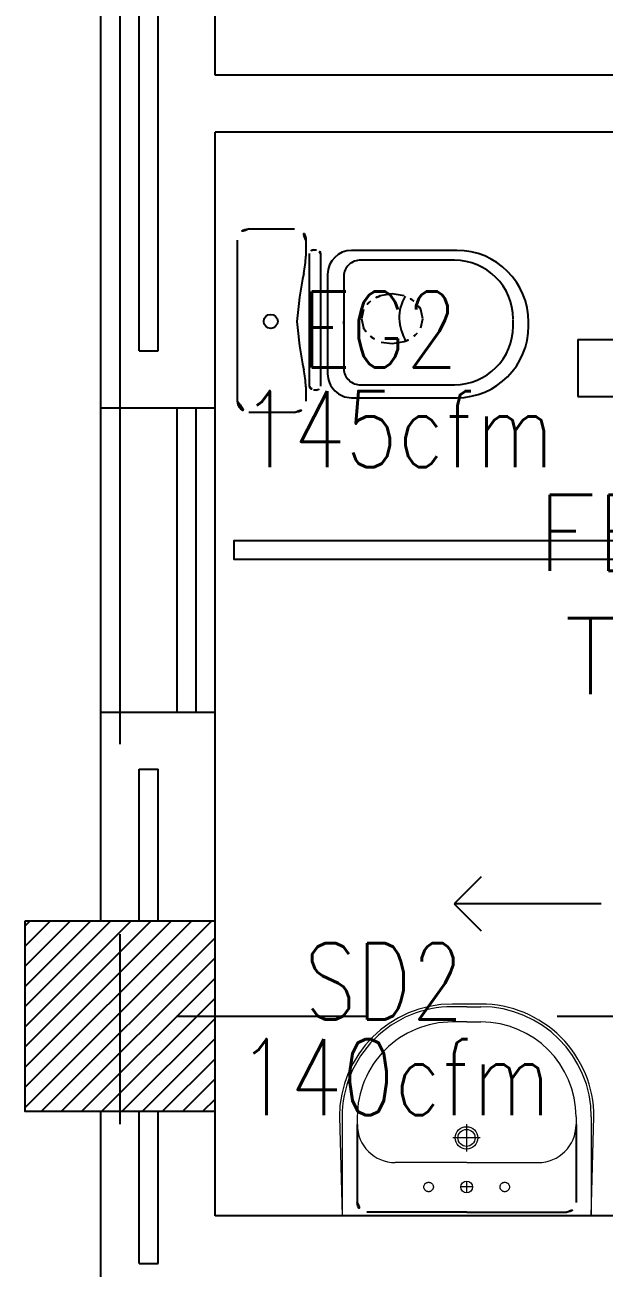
# Model space of a CAD drawing. Extents: x 417866230.2 to 417866327.8, y 43498045.5 to 43498135.4.
# Drawn here: x 417866241.547 to 417866243.069, y 43498106.86 to 43498110.129 of the extents above; entities that cross this region are included whole.
import ezdxf
from ezdxf.enums import TextEntityAlignment as Align

# ---------------------------------------------------------------- set-up
doc = ezdxf.new("R2010")
doc.units = 0
doc.header["$MEASUREMENT"] = 0
for name, pattern in [('CENTERX2', [4, 2.5, -0.5, 0.5, -0.5]), ('DASHED', [0.75, 0.5, -0.25]), ('HIDDEN', [0.375, 0.25, -0.125])]:
    doc.linetypes.add(name, pattern=pattern)
doc.layers.get('0').update_dxf_attribs({"linetype": 'CONTINUOUS'})
for name, color, linetype in [('AXES', 11, 'CENTERX2'), ('COL', 9, 'CONTINUOUS'), ('EXDUCT', 10, 'CONTINUOUS'), ('FIX', 9, 'CONTINUOUS'), ('HAT', 12, 'CONTINUOUS'), ('INSUL', 9, 'CONTINUOUS'), ('M-EGU.', 2, 'CONTINUOUS'), ('PART', 9, 'CONTINUOUS'), ('RM-NAME', 9, 'CONTINUOUS'), ('SCD', 2, 'CONTINUOUS'), ('SUNI-FUR', 9, 'CONTINUOUS'), ('WALL', 4, 'CONTINUOUS'), ('WIN', 9, 'CONTINUOUS')]:
    doc.layers.add(name, color=color, linetype=linetype)
doc.styles.add('ROMANS', font='ROMANS.shx', dxfattribs={"width": 0.6})

# ---------------------------------------------------------------- blocks, each defined once
blk = doc.blocks.new('*X81')
at = {"color": 0}
for p, q in [((24139.22208648513, 55110.49910245591), (24629.72298402922, 55601)), ((24139.22208648512, 55163.53211104489), (24576.68997544023, 55601)), ((24139.22208648512, 55216.56511963388), (24523.65696685124, 55601)), ((24139.22208648512, 55269.59812822287), (24470.62395826225, 55601)), ((24139.22208648512, 55322.63113681185), (24417.59094967326, 55601)), ((24139.22208648511, 55375.66414540085), (24364.55794108427, 55601)), ((24139.22208648511, 55428.69715398984), (24311.52493249527, 55601)), ((24139.2220864851, 55481.73016257882), (24258.49192390628, 55601)), ((24139.2220864851, 55534.76317116781), (24205.45891531729, 55601)), ((24139.2220864851, 55587.7961797568), (24152.4259067283, 55601)), ((24182.75599261821, 55101), (24639.22208648504, 55557.46609386683)), ((24235.7890012072, 55101), (24639.22208648505, 55504.43308527784)), ((24288.82200979619, 55101), (24639.22208648505, 55451.40007668886)), ((24341.85501838518, 55101), (24639.22208648505, 55398.36706809987)), ((24394.88802697417, 55101), (24639.22208648506, 55345.33405951088)), ((24447.92103556317, 55101), (24639.22208648506, 55292.30105092189)), ((24500.95404415216, 55101), (24639.22208648506, 55239.26804233291)), ((24553.98705274115, 55101), (24639.22208648506, 55186.23503374392)), ((24607.02006133014, 55101), (24639.22208648507, 55133.20202515493))]:
    blk.add_line(p, q, dxfattribs=at)
blk = doc.blocks.new('COL50')
at = {"layer": 'COL'}
blk.add_lwpolyline([(-249.9999999999709, 250), (-249.9999999999418, -250), (250, -250), (249.9999999999709, 250)], close=True, dxfattribs=at)
blk = doc.blocks.new('RM1')
at = {"layer": 'RM-NAME', "style": 'ROMANS'}
for tag, p in [('ROOMNAME1', (0, 323.8095238059759)), ('ROOMNAME2', (0, 0))]:
    blk.add_attdef(tag, text='', height=200, dxfattribs=at).set_placement(p, align=Align.MIDDLE)
blk = doc.blocks.new('2')
at = {"layer": 'SUNI-FUR', "linetype": 'Continuous'}
for p, q in [((0.01369644649093971, 0.7649965465534478), (0.004058061924297363, 0.7649965465534478)), ((0.01586993300588802, 0.7240514631848782), (-0.003399953944608569, 0.7240514631848782)), ((-0.1849419380305335, 0.5759965465404093), (-0.1849419380305335, 0.2998392476001754)), ((-0.1587213195743971, 0.5701514632091857), (-0.1587213195743971, 0.3197364169755019)), ((0.1683485673856921, 0.3197364169755019), (0.1683485673856921, 0.5701514632091857)), ((0.2026964464457706, 0.2998392476001754), (0.2026964464457706, 0.5759965465404093)), ((-0.004991667286958545, 0.4871901184669696), (-0.02923569548875093, 0.4813353547360748)), ((0.0192523609730415, 0.4813353547360748), (-0.004991667286958545, 0.4871901184669696)), ((-0.06511995132314041, 0.438015078951139), (-0.07027529674815014, 0.406353022379335)), ((0.06029196223244071, 0.406353022379335), (0.05513661680743098, 0.438015078951139)), ((-0.07027529674815014, 0.406353022379335), (-0.06511995132314041, 0.3746909658657387)), ((0.05651881080120802, 0.37721454288112), (0.06029196223244071, 0.406353022379335)), ((-0.02923569548875093, 0.3313706900808029), (-0.004991667286958545, 0.3255159262917005)), ((-0.004991667286958545, 0.3255159262917005), (0.0192523609730415, 0.3313706900808029)), ((-0.1129236490814947, 0.279236416972708), (0.008447733765933663, 0.279236416972708)), ((0.001179514045361429, 0.279236416972708), (0.1225508969509974, 0.279236416972708)), ((0.008447733765933663, 0.279236416972708), (0.001179514045361429, 0.279236416972708)), ((-0.1219419380649924, 0.2368392476346344), (0.008877254207618535, 0.2368392476346344)), ((0.008877254207618535, 0.2368392476346344), (0.1396964464802295, 0.2368392476346344)), ((-0.1863134838058613, 0.1994426814489998), (-0.1863134838058613, 0.207623072899878)), ((-0.1763134838547558, 0.2176230729091913), (0.1723799708415754, 0.2176230729091913)), ((0.1823799708508886, 0.207623072899878), (0.1823799708508886, 0.1994426814489998)), ((-0.2113386335549876, 0.1797556718811393), (-0.1698514077579603, 0.1797556718811393)), ((0.1723799708415754, 0.1894426814396866), (-0.1763134838547558, 0.1894426814396866)), ((0.174295628850814, 0.1797556718811393), (0.2113386335549876, 0.1797556718811393)), ((0.174295628850814, 0.1797556718811393), (0.174295628850814, 0.1797556718811393)), ((-0.2413386335829273, 0.03000000002793968), (-0.2413386335829273, 0.1497556719114073)), ((0.2413386335829273, 0.1497556719114073), (0.2413386335829273, 0.03000000002793968)), ((0.2113386335549876, 0), (-0.2113386335549876, 0))]:
    blk.add_line(p, q, dxfattribs=at)
blk.add_circle((0.001867319806478918, 0.08715154903620714), 0.01844911948801631, dxfattribs=at)
for centre, radius, start, end in [((0.004058061982505023, 0.5759965465185815), 0.188999999999993, 90, 180), ((0.01369644649093971, 0.5759965465185815), 0.188999999999993, 0, 90), ((-0.004821319540496916, 0.5701514631873579), 0.1539000000000073, 90, 180), ((0.01444856740999967, 0.5701514631873579), 0.153899999999993, 0, 90), ((0.01262005895841867, 0.4120097413324402), 0.08197430562132146, 141.0758329047702, 161.5040472320808), ((0.001867319806478918, 0.4206935990150669), 0.06815291695187498, 117.1531819109067, 141.0758329047702), ((-0.01185065426398069, 0.4206935990150669), 0.0681529169518555, 38.92416709522983, 62.84681808909329), ((-0.0226033934741281, 0.4120097413324402), 0.08197430562146578, 18.49595276791924, 38.92416709522983), ((-0.007398245914373547, 0.5367156304782839), 0.1117393783794824, 239.4233663566973, 302.9161928242899), ((0.01262005895841867, 0.4006963034407818), 0.08197430562123757, 198.4959527679192, 218.9241670952298), ((-0.02891512861242518, 0.4057936288081692), 0.09008730301880828, 321.0758329047702, 341.5040472320808), ((0.001867319806478918, 0.3920124456999474), 0.06815291695181107, 218.9241670952298, 242.8468180890933), ((-0.01185065426398069, 0.3920124456999474), 0.06815291695186233, 297.1531819109067, 321.0758329047702), ((-0.1219419380067848, 0.2998392475783476), 0.06299999999998818, 180, 270), ((-0.1155724843265489, 0.3223852521987283), 0.04323006255685492, 183.512884218924, 273.5128842222272), ((0.1251997321960516, 0.3223852521987283), 0.0432300625568558, 266.4871157777728, 356.4871157810761), ((0.1396964464802295, 0.2998392475783476), 0.06300000000000239, 270, 0), ((-0.1763134837965481, 0.2076230728780502), 0.009999999999990905, 90, 180), ((-0.1763134837965481, 0.1994426814271719), 0.009999999999990905, 180, 270), ((0.1723799708415754, 0.2076230728780502), 0.009999999999990905, 0, 90), ((0.1723799708415754, 0.1994426814271719), 0.009999999999990905, 270, 0), ((-0.2113386335549876, 0.1497556718895794), 0.03000000000000114, 90, 180), ((-0.201495008834172, -0.2522749031413696), 0.4331878752279706, 79.75351724643748, 85.81091440166185), ((0.07455921586370096, 1.126039995382598), 0.9726108583208661, 258.1938418534581, 265.7347367246473), ((-0.0701149947126396, 1.126039995382598), 0.9726108583213001, 274.2652632753527, 281.8061581465419), ((0.2059392299852334, -0.2522749031413696), 0.4331878752279718, 94.18908559833814, 100.2464827535625), ((0.2113386336131953, 0.1497556718895794), 0.03000000000000114, 0, 90), ((-0.2113386335549876, 0.0300000000061118), 0.03000000000000114, 180, 270), ((0.2113386336131953, 0.0300000000061118), 0.03000000000000114, 270, 0)]:
    blk.add_arc(centre, radius, start, end, dxfattribs=at)
blk = doc.blocks.new('LAV-003')
at = {"layer": 'FIX', "linetype": 'ByBlock'}
blk.add_line((-327.5, -25), (327.5, -25), dxfattribs=at)
at = {"layer": 'FIX', "linetype": 'Continuous', "lineweight": 20}
for p, q in [((-327.5, -285), (-327.5, -25)), ((327.5, -285), (327.5, -25)), ((0, -165), (-187.4999999999418, -165)), ((0, -165), (187.4999999999418, -165)), ((-287.5, -284.9999999999854), (-287.4999999999418, -264.9999999998545)), ((287.5, -284.9999999999854), (287.4999999999418, -264.9999999998545)), ((0, -535), (-37.5, -535)), ((0, -535), (37.5, -535)), ((0, -575), (-37.5, -575)), ((0, -575), (37.5, -575))]:
    blk.add_line(p, q, dxfattribs=at)
at = {"layer": 'FIX', "linetype": 'ByBlock', "ltscale": 0.3}
for p, q in [((-287.4999999999418, -264.999999999709), (-287.499999999709, -59.99999999749707)), ((-5.820766091346741e-11, -34.99999999755528), (-262.499999999709, -34.99999999752617)), ((5.820766091346741e-11, -34.99999999755528), (262.499999999709, -34.99999999752617)), ((287.4999999999418, -264.999999999709), (287.499999999709, -59.99999999749707))]:
    blk.add_line(p, q, dxfattribs=at)
at = {"layer": 'FIX', "lineweight": 20}
for p, q in [((-2.491287887096405e-08, -85.39003150164353), (-2.491287887096405e-08, -116.4897162631896)), ((-15.61226091062417, -100.9398738824166), (15.48742383631179, -100.9398738824166))]:
    blk.add_line(p, q, dxfattribs=at)
at = {"layer": 'FIX', "linetype": 'DASHED', "lineweight": 20, "ltscale": 0.04}
for p, q in [((0, -193.8699674672098), (0, -266.1300325327902)), ((-35.66062099515693, -230.4694115376333), (36.59944407042349, -230.4694115376333))]:
    blk.add_line(p, q, dxfattribs=at)
at = {"layer": 'FIX', "linetype": 'Continuous', "lineweight": 20}
blk.add_lwpolyline([(294.805849117809, -25.00000000005821), (-5.820766091346741e-11, -25), (-327.5, -25), (-334.5, -284.9999999999854, 0.414213562373095), (-37.5, -582), (0, -581.9999999982538), (37.5, -582, 0.414213562373095), (334.5, -285), (327.5, -25), (5.820766091346741e-11, -25)], format="xyb", dxfattribs=at)
at = {"layer": 'FIX', "linetype": 'HIDDEN', "lineweight": 20, "ltscale": 0.05}
for centre in [(-100, -100.9398738824166), (99.99999997508712, -100.9398738824166)]:
    blk.add_circle(centre, 12.43987389819046, dxfattribs=at)
at = {"layer": 'FIX', "lineweight": 20}
for centre, radius in [((-2.491287887096405e-08, -100.9398738824166), 15.54984237273808), ((0.4694115376332775, -230), 29.5), ((0.4694115376332775, -230), 22.5)]:
    blk.add_circle(centre, radius, dxfattribs=at)
at = {"layer": 'FIX', "linetype": 'ByBlock', "ltscale": 0.3}
for centre, start, end in [((-262.499999999709, -59.99999999752617), 90, 180), ((262.499999999709, -59.99999999752617), 0, 90)]:
    blk.add_arc(centre, 25, start, end, dxfattribs=at)
at = {"layer": 'FIX', "linetype": 'Continuous', "lineweight": 20}
for centre, radius, start, end in [((-187.4999999999418, -265), 100, 90, 180), ((187.4999999999418, -265), 100, 0, 90), ((-37.5, -285), 290, 180, 270), ((-37.5, -285), 250, 180, 270), ((37.5, -285), 290, 270, 0), ((37.5, -285), 250, 270, 0)]:
    blk.add_arc(centre, radius, start, end, dxfattribs=at)

msp = doc.modelspace()

# ---------------------------------------------------------------- linework, layer by layer
at = {"layer": 'AXES'}
for p, q in [((417866241.7968633, 43498056.23778734), (417866241.7968633, 43498134.71525928)), ((417866230.9454184, 43498107.52208099), (417866300.0368633, 43498107.52208099))]:
    msp.add_line(p, q, dxfattribs=at)
at = {"layer": 'EXDUCT', "linetype": 'Continuous'}
for p, q in [((417866242.99982, 43498109.3018494), (417866247.8518441, 43498109.3018494)), ((417866242.99982, 43498109.3018494), (417866242.99982, 43498109.1518494)), ((417866242.99982, 43498109.1518494), (417866247.7418441, 43498109.1518494))]:
    msp.add_line(p, q, dxfattribs=at)
at = {"layer": 'INSUL'}
for p, q in [((417866241.8468633, 43498109.27208099), (417866241.8468633, 43498110.57208098)), ((417866241.8968632, 43498109.27208099), (417866241.8968632, 43498110.57208098)), ((417866241.8468633, 43498109.27208099), (417866241.8968632, 43498109.27208099)), ((417866241.8468633, 43498107.77208099), (417866241.8468633, 43498108.17208099)), ((417866241.8468633, 43498108.17208099), (417866241.8968632, 43498108.17208099)), ((417866241.8968632, 43498107.77208099), (417866241.8968632, 43498108.17208099)), ((417866241.8468633, 43498106.87208098), (417866241.8468633, 43498107.27208099)), ((417866241.8968632, 43498106.87208098), (417866241.8968632, 43498107.27208099)), ((417866241.8468633, 43498106.87208098), (417866241.8968632, 43498106.87208098))]:
    msp.add_line(p, q, dxfattribs=at)
at = {"layer": 'M-EGU.'}
for p, q in [((417866242.7458469, 43498107.88830429), (417866242.6751362, 43498107.81759362)), ((417866243.0613186, 43498107.81759362), (417866242.6751362, 43498107.81759362)), ((417866242.6751362, 43498107.81759362), (417866242.7458469, 43498107.74688294))]:
    msp.add_line(p, q, dxfattribs=at)
at = {"layer": 'PART'}
msp.add_lwpolyline([(417866243.5196002, 43498108.77290121), (417866243.5196002, 43498108.72290121), (417866242.0969775, 43498108.72290121), (417866242.0969775, 43498108.77290121)], close=True, dxfattribs=at)
at = {"layer": 'WALL'}
for p, q in [((417866241.7468632, 43498109.12208098), (417866241.7468632, 43498110.72208098)), ((417866242.0468633, 43498109.99708098), (417866242.0468633, 43498110.72208098)), ((417866249.2468632, 43498109.99708098), (417866242.0468633, 43498109.99708098)), ((417866242.0468633, 43498109.12208098), (417866242.0468633, 43498109.84708098)), ((417866244.3368633, 43498109.84708098), (417866242.0468633, 43498109.84708098)), ((417866241.7468632, 43498109.12208098), (417866242.0468633, 43498109.12208098)), ((417866241.7468632, 43498107.77208099), (417866241.7468632, 43498108.32208098)), ((417866241.7468632, 43498108.32208098), (417866242.0468633, 43498108.32208098)), ((417866242.0468633, 43498107.77208099), (417866242.0468633, 43498108.32208098)), ((417866241.7468632, 43498106.72208098), (417866241.7468632, 43498107.27208099)), ((417866242.0468633, 43498106.99708098), (417866242.0468633, 43498107.27208099)), ((417866244.3368633, 43498106.99708098), (417866242.0468633, 43498106.99708098))]:
    msp.add_line(p, q, dxfattribs=at)
at = {"layer": 'WIN'}
for p, q in [((417866241.7468632, 43498108.32208098), (417866241.7468632, 43498109.12208098)), ((417866241.9468632, 43498108.32208098), (417866241.9468632, 43498109.12208098)), ((417866241.9968632, 43498108.32208098), (417866241.9968632, 43498109.12208098)), ((417866242.0468633, 43498108.32208098), (417866242.0468633, 43498109.12208098))]:
    msp.add_line(p, q, dxfattribs=at)

# ---------------------------------------------------------------- block references
at = {"layer": 'COL', "xscale": 0.001000000047497451, "yscale": 0.0009999999892897904, "zscale": 0.001}
msp.add_blockref('COL50', (417866241.7968633, 43498107.52208099), dxfattribs=at)
at = {"layer": 'HAT'}
ref = msp.add_blockref('RM1', (417866243.3847383, 43498108.46934742), dxfattribs=dict(at, xscale=0.001000000047497451, yscale=0.0009999999892897904, zscale=0.001))
ref.add_attrib('ROOMNAME2', 'TOILET', dxfattribs={"layer": 'RM-NAME', "height": 0.2, "style": 'ROMANS'}).set_placement((417866243.3847383, 43498108.46934742), align=Align.MIDDLE)
ref.add_attrib('ROOMNAME1', 'FEMALE', dxfattribs={"layer": 'RM-NAME', "height": 0.2, "style": 'ROMANS'}).set_placement((417866243.3847383, 43498108.79315694), align=Align.MIDDLE)
at = {"layer": 'HAT', "xscale": 0.001000000047497451, "yscale": 0.0009999999892897904, "zscale": 0.001}
msp.add_blockref('*X81', (417866217.4076412, 43498052.17108098), dxfattribs=at)
at = {"layer": 'SUNI-FUR', "rotation": 270}
msp.add_blockref('2', (417866242.1056712, 43498109.35132348), dxfattribs=at)
at = {"layer": 'WALL', "xscale": 0.001000000047497451, "yscale": 0.0009999999892897904, "zscale": 0.001, "rotation": 180}
msp.add_blockref('LAV-003', (417866242.7078233, 43498106.97208098), dxfattribs=at)

# ---------------------------------------------------------------- texts
at = {"layer": 'SCD', "style": 'ROMANS', "width": 0.8}
for s, p in [('EG2', (417866242.2733958, 43498109.22840841)), ('145cfm', (417866242.114904, 43498108.96617234)), ('SD2', (417866242.2813569, 43498107.51388193)), ('140cfm', (417866242.1061466, 43498107.26200379))]:
    msp.add_text(s, height=0.2, dxfattribs=at).set_placement(p)

doc.saveas('drawing.dxf')
